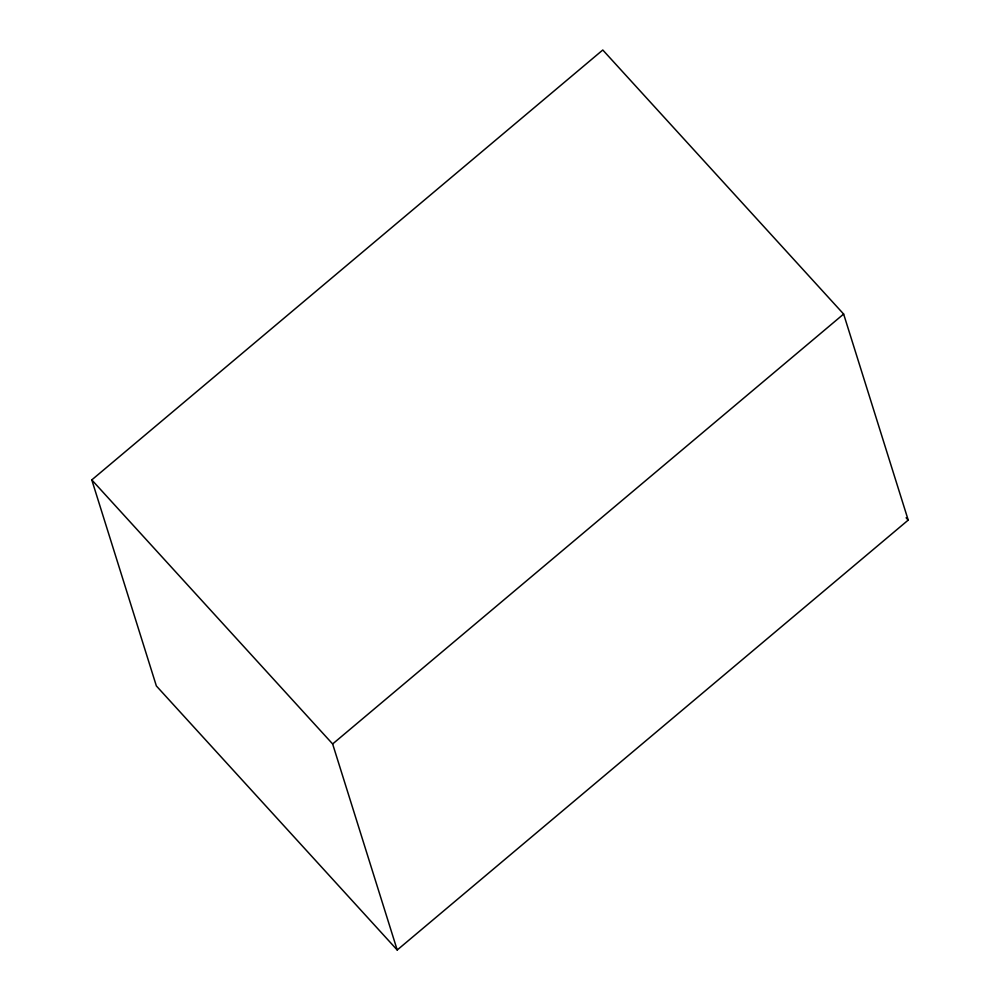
<?xml version="1.0" encoding="UTF-8"?>
<svg xmlns="http://www.w3.org/2000/svg" width="1000" height="1000" viewBox="0 0 1000 1000"><rect width="100%" height="100%" fill="white"/><g stroke="black" fill="none" stroke-linecap="round" stroke-linejoin="round"><path stroke-width="1.5" d="M91.788 479.9L602.788 50L843.637 314.062L908.213 520.1L397.212 950L156.363 685.938L91.788 479.9L332.638 743.962L397.212 950M332.638 743.962L843.637 314.062M906.112 517.788L908.213 520.1"/></g></svg>
